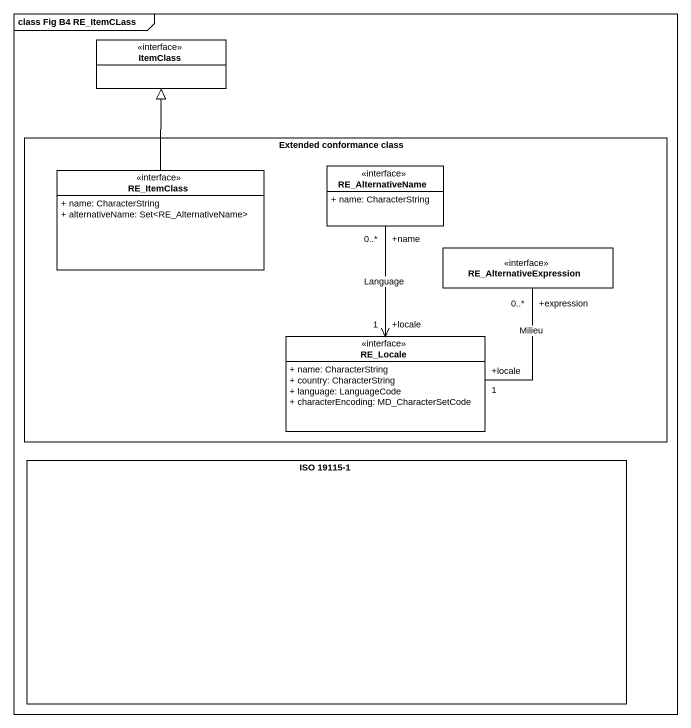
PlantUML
@startuml
mainframe class Fig B4 RE_ItemCLass
allowmixing
hide circle
hide empty members
skinparam classAttributeIconSize 0
class ItemClass <<interface>> #FFFFFF
rectangle "Extended conformance class" as Extended_conformance_class {
  class RE_ItemClass <<interface>> #FFFFFF {
    + name: CharacterString
    + alternativeName: Set<RE_AlternativeName>
  }
  class RE_AlternativeName <<interface>> #FFFFFF {
    + name: CharacterString
  }
  class RE_AlternativeExpression <<interface>> #FFFFFF
  class RE_Locale <<interface>> #FFFFFF {
    + name: CharacterString
    + country: CharacterString
    + language: LanguageCode
    + characterEncoding: MD_CharacterSetCode
  }
}
rectangle "ISO 19115-1" as ISO_19115_1
RE_ItemClass -up-|> ItemClass
RE_AlternativeName "+name\n0..*" --> "+locale\n1" RE_Locale : Language
RE_AlternativeExpression "+expression\n0..*" -- "+locale\n1" RE_Locale : Milieu
@enduml
